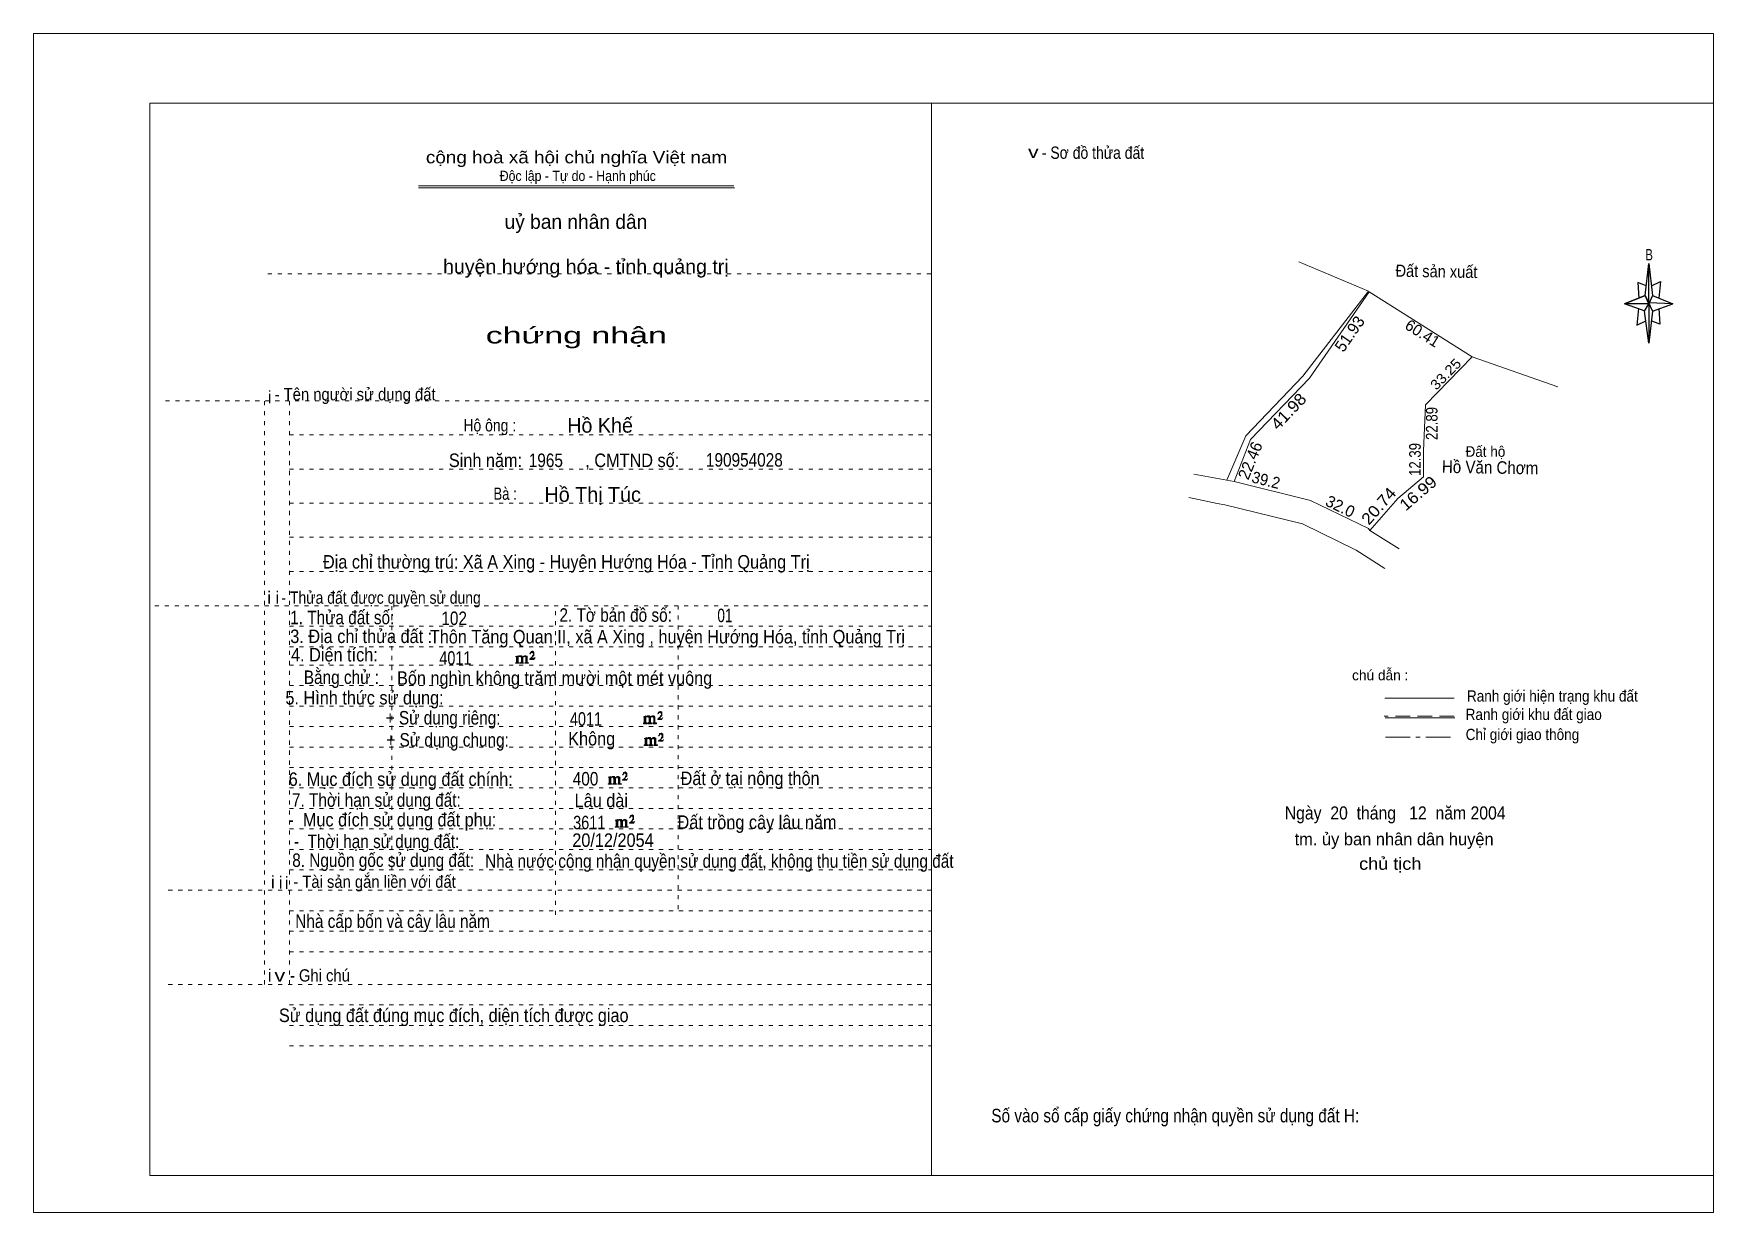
# Model space of a CAD drawing. Header units: centimetres. Extents: x -0.5 to 40.6, y -0.5 to 28.3.
import ezdxf
from ezdxf.enums import TextEntityAlignment as Align

# ---------------------------------------------------------------- set-up
doc = ezdxf.new("R2010")
doc.units = ezdxf.units.CM
doc.header["$LTSCALE"] = 0.12
for name, pattern in [('DOT_DASHED', [7.7, 5, -1.2, 0.3, -1.2]), ('DOTTED', [1.5, 0.3, -1.2]), ('MEDIUM_DASHED', [4.5, 3, -1.5])]:
    doc.linetypes.add(name, pattern=pattern)
for name, color, linetype, lineweight in [('1', 7, 'DOTTED', 13), ('22', 7, 'Continuous', 13), ('50', 7, 'Continuous', 13)]:
    doc.layers.add(name, color=color, linetype=linetype, lineweight=lineweight)

msp = doc.modelspace()

# ---------------------------------------------------------------- hatches: boundary and pattern name
at = {"layer": '50'}
for points in [[(11.74, 12.97), (11.77, 13.02), (11.77, 13.02), (11.76, 13), (11.74, 13), (11.73, 13), (11.68, 13), (11.71, 13.04), (11.72, 13.05), (11.74, 13.06), (11.74, 13.08), (11.74, 13.1), (11.74, 13.12), (11.74, 13.13), (11.74, 13.15), (11.73, 13.16), (11.72, 13.16), (11.71, 13.17), (11.7, 13.17), (11.68, 13.16), (11.68, 13.16), (11.67, 13.15), (11.66, 13.13), (11.64, 13.11), (11.66, 13.11), (11.66, 13.13), (11.67, 13.13), (11.68, 13.14), (11.7, 13.14), (11.71, 13.14), (11.72, 13.13), (11.73, 13.13), (11.73, 13.1), (11.73, 13.08), (11.71, 13.06), (11.71, 13.04), (11.7, 13.03), (11.64, 12.98), (11.64, 12.97)], [(11.32, 12.91), (11.32, 12.9), (11.32, 12.89), (11.3, 12.89), (11.29, 12.89), (11.29, 12.88), (11.38, 12.88), (11.38, 12.89), (11.37, 12.89), (11.36, 12.89), (11.36, 12.9), (11.36, 12.91), (11.36, 13.02), (11.36, 13.03), (11.37, 13.04), (11.39, 13.04), (11.4, 13.04), (11.41, 13.04), (11.42, 13.03), (11.44, 13), (11.44, 12.91), (11.42, 12.9), (11.42, 12.89), (11.41, 12.89), (11.4, 12.89), (11.4, 12.88), (11.49, 12.88), (11.49, 12.89), (11.48, 12.89), (11.47, 12.89), (11.47, 12.9), (11.47, 12.91), (11.47, 13.02), (11.49, 13.04), (11.5, 13.04), (11.51, 13.04), (11.54, 13.04), (11.54, 13.03), (11.55, 13.02), (11.55, 13), (11.55, 12.91), (11.55, 12.9), (11.54, 12.89), (11.54, 12.89), (11.52, 12.89), (11.52, 12.88), (11.61, 12.88), (11.61, 12.89), (11.6, 12.89), (11.59, 12.89), (11.58, 12.9), (11.58, 12.91), (11.58, 12.98), (11.58, 13.03), (11.58, 13.04), (11.57, 13.05), (11.55, 13.06), (11.52, 13.06), (11.51, 13.06), (11.49, 13.05), (11.46, 13.03), (11.46, 13.04), (11.45, 13.06), (11.44, 13.06), (11.42, 13.06), (11.4, 13.06), (11.39, 13.06), (11.37, 13.04), (11.36, 13.04), (11.36, 13.03), (11.36, 13.03), (11.36, 13.04), (11.36, 13.06), (11.29, 13.04), (11.29, 13.04), (11.3, 13.04), (11.32, 13.03), (11.32, 13.02), (11.32, 13.01)], [(14.44, 11.44), (14.44, 11.43), (14.44, 11.42), (14.43, 11.42), (14.42, 11.42), (14.42, 11.4), (14.5, 11.4), (14.5, 11.42), (14.49, 11.42), (14.48, 11.42), (14.48, 11.43), (14.48, 11.44), (14.48, 11.55), (14.48, 11.56), (14.49, 11.57), (14.52, 11.57), (14.53, 11.57), (14.54, 11.57), (14.55, 11.56), (14.56, 11.52), (14.56, 11.44), (14.55, 11.43), (14.55, 11.42), (14.54, 11.42), (14.53, 11.42), (14.53, 11.4), (14.62, 11.4), (14.62, 11.42), (14.6, 11.42), (14.59, 11.42), (14.59, 11.43), (14.59, 11.44), (14.59, 11.55), (14.62, 11.57), (14.63, 11.57), (14.64, 11.57), (14.66, 11.57), (14.66, 11.56), (14.67, 11.55), (14.67, 11.52), (14.67, 11.44), (14.67, 11.43), (14.66, 11.42), (14.66, 11.42), (14.65, 11.42), (14.65, 11.4), (14.74, 11.4), (14.74, 11.42), (14.72, 11.42), (14.71, 11.42), (14.7, 11.43), (14.7, 11.44), (14.7, 11.51), (14.7, 11.56), (14.7, 11.57), (14.69, 11.58), (14.67, 11.59), (14.65, 11.59), (14.64, 11.59), (14.62, 11.58), (14.58, 11.56), (14.58, 11.57), (14.57, 11.59), (14.56, 11.59), (14.55, 11.59), (14.53, 11.59), (14.52, 11.59), (14.49, 11.57), (14.48, 11.57), (14.48, 11.56), (14.48, 11.56), (14.48, 11.57), (14.48, 11.59), (14.42, 11.57), (14.42, 11.57), (14.43, 11.57), (14.44, 11.56), (14.44, 11.55), (14.44, 11.54)], [(14.87, 11.5), (14.89, 11.55), (14.89, 11.55), (14.88, 11.52), (14.87, 11.52), (14.86, 11.52), (14.8, 11.52), (14.84, 11.57), (14.85, 11.58), (14.87, 11.59), (14.87, 11.61), (14.87, 11.62), (14.87, 11.65), (14.87, 11.66), (14.87, 11.68), (14.86, 11.69), (14.85, 11.69), (14.84, 11.7), (14.82, 11.7), (14.8, 11.69), (14.8, 11.69), (14.79, 11.68), (14.78, 11.66), (14.77, 11.64), (14.78, 11.64), (14.78, 11.66), (14.79, 11.66), (14.8, 11.67), (14.82, 11.67), (14.84, 11.67), (14.85, 11.66), (14.86, 11.66), (14.86, 11.62), (14.86, 11.61), (14.84, 11.59), (14.84, 11.57), (14.82, 11.56), (14.77, 11.51), (14.77, 11.5)], [(14.89, 10.97), (14.91, 11.01), (14.91, 11.01), (14.9, 10.99), (14.89, 10.99), (14.88, 10.99), (14.82, 10.99), (14.86, 11.04), (14.87, 11.05), (14.89, 11.06), (14.89, 11.08), (14.89, 11.09), (14.89, 11.11), (14.89, 11.12), (14.89, 11.15), (14.88, 11.16), (14.87, 11.16), (14.86, 11.17), (14.85, 11.17), (14.82, 11.16), (14.82, 11.16), (14.81, 11.15), (14.8, 11.12), (14.79, 11.1), (14.8, 11.1), (14.8, 11.12), (14.81, 11.12), (14.82, 11.14), (14.85, 11.14), (14.86, 11.14), (14.87, 11.12), (14.88, 11.12), (14.88, 11.09), (14.88, 11.08), (14.86, 11.06), (14.86, 11.04), (14.85, 11.02), (14.79, 10.98), (14.79, 10.97)], [(14.46, 10.9), (14.46, 10.89), (14.46, 10.88), (14.45, 10.88), (14.44, 10.88), (14.44, 10.87), (14.53, 10.87), (14.53, 10.88), (14.52, 10.88), (14.5, 10.88), (14.5, 10.89), (14.5, 10.9), (14.5, 11.01), (14.5, 11.02), (14.52, 11.04), (14.54, 11.04), (14.55, 11.04), (14.56, 11.04), (14.57, 11.02), (14.58, 10.99), (14.58, 10.9), (14.57, 10.89), (14.57, 10.88), (14.56, 10.88), (14.55, 10.88), (14.55, 10.87), (14.64, 10.87), (14.64, 10.88), (14.63, 10.88), (14.62, 10.88), (14.62, 10.89), (14.62, 10.9), (14.62, 11.01), (14.64, 11.04), (14.65, 11.04), (14.66, 11.04), (14.68, 11.04), (14.68, 11.02), (14.69, 11.01), (14.69, 10.99), (14.69, 10.9), (14.69, 10.89), (14.68, 10.88), (14.68, 10.88), (14.67, 10.88), (14.67, 10.87), (14.76, 10.87), (14.76, 10.88), (14.75, 10.88), (14.74, 10.88), (14.72, 10.89), (14.72, 10.9), (14.72, 10.98), (14.72, 11.02), (14.72, 11.04), (14.71, 11.05), (14.69, 11.06), (14.67, 11.06), (14.66, 11.06), (14.64, 11.05), (14.6, 11.02), (14.6, 11.04), (14.59, 11.06), (14.58, 11.06), (14.57, 11.06), (14.55, 11.06), (14.54, 11.06), (14.52, 11.04), (14.5, 11.04), (14.5, 11.02), (14.5, 11.02), (14.5, 11.04), (14.5, 11.06), (14.44, 11.04), (14.44, 11.04), (14.45, 11.04), (14.46, 11.02), (14.46, 11.01), (14.46, 11)], [(13.58, 9.95), (13.58, 9.94), (13.58, 9.93), (13.57, 9.93), (13.56, 9.93), (13.56, 9.92), (13.65, 9.92), (13.65, 9.93), (13.64, 9.93), (13.62, 9.93), (13.62, 9.94), (13.62, 9.95), (13.62, 10.06), (13.62, 10.07), (13.64, 10.09), (13.66, 10.09), (13.67, 10.09), (13.68, 10.09), (13.69, 10.07), (13.7, 10.04), (13.7, 9.95), (13.69, 9.94), (13.69, 9.93), (13.68, 9.93), (13.67, 9.93), (13.67, 9.92), (13.76, 9.92), (13.76, 9.93), (13.75, 9.93), (13.74, 9.93), (13.74, 9.94), (13.74, 9.95), (13.74, 10.06), (13.76, 10.09), (13.77, 10.09), (13.78, 10.09), (13.8, 10.09), (13.8, 10.07), (13.81, 10.06), (13.81, 10.04), (13.81, 9.95), (13.81, 9.94), (13.8, 9.93), (13.8, 9.93), (13.79, 9.93), (13.79, 9.92), (13.88, 9.92), (13.88, 9.93), (13.87, 9.93), (13.86, 9.93), (13.84, 9.94), (13.84, 9.95), (13.84, 10.03), (13.84, 10.07), (13.84, 10.09), (13.83, 10.1), (13.81, 10.11), (13.79, 10.11), (13.78, 10.11), (13.76, 10.1), (13.72, 10.07), (13.72, 10.09), (13.71, 10.11), (13.7, 10.11), (13.69, 10.11), (13.67, 10.11), (13.66, 10.11), (13.64, 10.09), (13.62, 10.09), (13.62, 10.07), (13.62, 10.07), (13.62, 10.09), (13.62, 10.11), (13.56, 10.09), (13.56, 10.09), (13.57, 10.09), (13.58, 10.07), (13.58, 10.06), (13.58, 10.05)], [(14.01, 10.02), (14.03, 10.06), (14.03, 10.06), (14.02, 10.04), (14.01, 10.04), (14, 10.04), (13.94, 10.04), (13.98, 10.09), (13.99, 10.1), (14.01, 10.11), (14.01, 10.13), (14.01, 10.14), (14.01, 10.16), (14.01, 10.17), (14.01, 10.2), (14, 10.21), (13.99, 10.21), (13.98, 10.22), (13.97, 10.22), (13.94, 10.21), (13.94, 10.21), (13.93, 10.2), (13.92, 10.17), (13.91, 10.15), (13.92, 10.15), (13.92, 10.17), (13.93, 10.17), (13.94, 10.19), (13.97, 10.19), (13.98, 10.19), (13.99, 10.17), (14, 10.17), (14, 10.14), (14, 10.13), (13.98, 10.11), (13.98, 10.09), (13.97, 10.07), (13.91, 10.03), (13.91, 10.02)], [(13.75, 8.9), (13.75, 8.89), (13.75, 8.88), (13.74, 8.88), (13.73, 8.88), (13.73, 8.87), (13.82, 8.87), (13.82, 8.88), (13.81, 8.88), (13.79, 8.88), (13.79, 8.89), (13.79, 8.9), (13.79, 9.01), (13.79, 9.02), (13.81, 9.04), (13.83, 9.04), (13.84, 9.04), (13.85, 9.04), (13.86, 9.02), (13.87, 8.99), (13.87, 8.9), (13.86, 8.89), (13.86, 8.88), (13.85, 8.88), (13.84, 8.88), (13.84, 8.87), (13.93, 8.87), (13.93, 8.88), (13.92, 8.88), (13.91, 8.88), (13.91, 8.89), (13.91, 8.9), (13.91, 9.01), (13.93, 9.04), (13.94, 9.04), (13.95, 9.04), (13.97, 9.04), (13.97, 9.02), (13.98, 9.01), (13.98, 8.99), (13.98, 8.9), (13.98, 8.89), (13.97, 8.88), (13.97, 8.88), (13.96, 8.88), (13.96, 8.87), (14.05, 8.87), (14.05, 8.88), (14.04, 8.88), (14.03, 8.88), (14.01, 8.89), (14.01, 8.9), (14.01, 8.98), (14.01, 9.02), (14.01, 9.04), (14, 9.05), (13.98, 9.06), (13.96, 9.06), (13.95, 9.06), (13.93, 9.05), (13.89, 9.02), (13.89, 9.04), (13.88, 9.06), (13.87, 9.06), (13.86, 9.06), (13.84, 9.06), (13.83, 9.06), (13.81, 9.04), (13.79, 9.04), (13.79, 9.02), (13.79, 9.02), (13.79, 9.04), (13.79, 9.06), (13.73, 9.04), (13.73, 9.04), (13.74, 9.04), (13.75, 9.02), (13.75, 9.01), (13.75, 9)], [(14.18, 8.97), (14.2, 9.01), (14.2, 9.01), (14.19, 8.99), (14.18, 8.99), (14.17, 8.99), (14.11, 8.99), (14.15, 9.04), (14.16, 9.05), (14.18, 9.06), (14.18, 9.08), (14.18, 9.09), (14.18, 9.11), (14.18, 9.12), (14.18, 9.15), (14.17, 9.16), (14.16, 9.16), (14.15, 9.17), (14.14, 9.17), (14.11, 9.16), (14.11, 9.16), (14.1, 9.15), (14.09, 9.12), (14.08, 9.1), (14.09, 9.1), (14.09, 9.12), (14.1, 9.12), (14.11, 9.14), (14.14, 9.14), (14.15, 9.14), (14.16, 9.12), (14.17, 9.12), (14.17, 9.09), (14.17, 9.08), (14.15, 9.06), (14.15, 9.04), (14.14, 9.02), (14.08, 8.98), (14.08, 8.97)]]:
    msp.add_hatch(color=256, dxfattribs=at).paths.add_polyline_path(points)

# ---------------------------------------------------------------- linework, layer by layer
at = {"layer": '1', "linetype": 'Continuous'}
for p, q in [((2.36, 0.36), (2.36, 26.56)), ((2.36, 26.56), (40.56, 26.56)), ((21.46, 0.36), (21.46, 26.56)), ((40.56, 0.36), (40.56, 26.56)), ((8.92, 24.54), (16.63, 24.54)), ((8.92, 24.49), (16.64, 24.49)), ((2.36, 0.36), (40.56, 0.36))]:
    msp.add_line(p, q, dxfattribs=at)
at = {"layer": '1'}
for p, q in [((5.24, 22.39), (21.46, 22.39)), ((2.74, 19.29), (21.46, 19.29)), ((5.16, 5.03), (5.16, 19.29)), ((5.77, 5.03), (5.77, 19.29)), ((5.77, 18.46), (21.46, 18.46)), ((5.77, 17.62), (21.46, 17.62)), ((5.77, 16.79), (21.46, 16.79)), ((5.77, 15.96), (21.46, 15.96)), ((5.77, 15.12), (21.46, 15.12)), ((2.48, 14.28), (21.46, 14.28)), ((8.27, 7.83), (8.27, 14.28)), ((12.27, 6.73), (12.27, 14.28)), ((15.27, 6.87), (15.27, 14.28)), ((5.77, 13.78), (21.46, 13.78)), ((5.77, 13.28), (21.46, 13.28)), ((5.77, 12.83), (21.46, 12.83)), ((5.77, 12.33), (21.46, 12.33)), ((5.77, 11.83), (21.46, 11.83)), ((5.77, 11.33), (21.46, 11.33)), ((5.77, 10.83), (21.46, 10.83)), ((5.77, 10.33), (21.46, 10.33)), ((5.77, 9.83), (21.46, 9.83)), ((5.77, 9.33), (21.46, 9.33)), ((5.77, 8.83), (21.46, 8.83)), ((5.77, 8.33), (21.46, 8.33)), ((5.77, 7.83), (21.46, 7.83)), ((2.81, 7.33), (21.46, 7.33)), ((5.77, 6.83), (21.46, 6.83)), ((5.77, 6.33), (21.46, 6.33)), ((5.77, 5.83), (21.46, 5.83)), ((2.81, 5.03), (21.46, 5.03)), ((5.77, 4.53), (21.46, 4.53)), ((5.77, 4.03), (21.46, 4.03)), ((5.77, 3.53), (21.46, 3.53))]:
    msp.add_line(p, q, dxfattribs=at)
at = {"layer": '1', "linetype": 'Continuous'}
msp.add_lwpolyline([(-0.48, -0.54), (40.56, -0.54), (40.56, 28.26), (-0.48, 28.26)], close=True, dxfattribs=at)
at = {"layer": '22'}
for p, q in [((27.87, 17.5), (28.67, 17.35)), ((28.67, 17.35), (28.85, 17.32)), ((28.44, 16.78), (28.62, 16.75)), ((32.17, 16.12), (32.88, 15.67))]:
    msp.add_line(p, q, dxfattribs=at)
for points in [[(30.43, 22.68), (32.13, 21.97), (30.53, 19.89), (29.14, 18.43), (28.67, 17.35)], [(28.85, 17.32), (29.25, 18.34), (30.69, 19.84), (32.15, 21.95), (34.67, 20.36)], [(32.17, 16.12), (32.85, 16.9), (33.48, 17.43), (33.48, 18.07), (33.53, 19.19), (34.67, 20.36), (36.76, 19.63)], [(28.85, 17.32), (30.72, 16.85), (32.13, 16.17), (32.17, 16.12)], [(27.74, 16.93), (27.87, 16.9), (28.44, 16.78)], [(28.62, 16.75), (30.52, 16.28), (31.83, 15.64), (32.53, 15.19)]]:
    msp.add_lwpolyline(points, dxfattribs=at)
msp.add_lwpolyline([(28.85, 17.32), (29.25, 18.34), (30.69, 19.84), (32.15, 21.95), (34.67, 20.36), (33.53, 19.19), (33.48, 18.07), (33.48, 17.43), (32.85, 16.9), (32.17, 16.12), (32.13, 16.17), (30.72, 16.85)], close=True, dxfattribs=at)
at = {"layer": '50', "lineweight": 25}
for p, q in [((38.89, 21.86), (38.98, 22.64)), ((39.07, 21.86), (39.57, 21.66)), ((38.89, 21.48), (38.39, 21.66)), ((39.07, 21.48), (38.98, 20.7)), ((39.23, 21.54), (39.25, 21.16)), ((39.25, 21.16), (39.04, 21.24))]:
    msp.add_line(p, q, dxfattribs=at)
at = {"layer": '50'}
for p, q in [((34.23, 12.02), (32.53, 12.02)), ((34.24, 11.54), (32.54, 11.54))]:
    msp.add_line(p, q, dxfattribs=at)
at = {"layer": '50', "linetype": 'MEDIUM_DASHED'}
msp.add_line((34.23, 11.58), (32.52, 11.58), dxfattribs=at)
at = {"layer": '50', "linetype": 'DOT_DASHED'}
msp.add_line((32.55, 11.07), (34.26, 11.07), dxfattribs=at)
at = {"layer": '50', "lineweight": 25}
for points in [[(38.98, 22.64), (39.07, 21.86), (38.98, 21.66)], [(38.98, 21.66), (38.39, 21.66), (38.89, 21.86), (39.07, 21.48), (39.57, 21.66), (38.98, 21.68)], [(38.98, 21.66), (38.98, 20.7), (38.88, 21.48)]]:
    msp.add_lwpolyline(points, close=True, dxfattribs=at)
for points in [[(38.92, 22.1), (38.71, 22.18), (38.74, 21.8)], [(39.05, 22.1), (39.27, 22.2), (39.23, 21.8)], [(38.98, 21.66), (38.89, 21.86), (38.39, 21.66)], [(38.73, 21.54), (38.69, 21.14), (38.91, 21.24)], [(38.98, 21.66), (39.07, 21.48), (39.57, 21.66)]]:
    msp.add_lwpolyline(points, dxfattribs=at)
at = {"layer": '50'}
for points in [[(11.74, 12.97), (11.77, 13.02), (11.77, 13.02), (11.76, 13), (11.74, 13), (11.73, 13), (11.68, 13), (11.71, 13.04), (11.72, 13.05), (11.74, 13.06), (11.74, 13.08), (11.74, 13.1), (11.74, 13.12), (11.74, 13.13), (11.74, 13.15), (11.73, 13.16), (11.72, 13.16), (11.71, 13.17), (11.7, 13.17), (11.68, 13.16), (11.68, 13.16), (11.67, 13.15), (11.66, 13.13), (11.64, 13.11), (11.66, 13.11), (11.66, 13.13), (11.67, 13.13), (11.68, 13.14), (11.7, 13.14), (11.71, 13.14), (11.72, 13.13), (11.73, 13.13), (11.73, 13.1), (11.73, 13.08), (11.71, 13.06), (11.71, 13.04), (11.7, 13.03), (11.64, 12.98), (11.64, 12.97)], [(11.32, 12.91), (11.32, 12.9), (11.32, 12.89), (11.3, 12.89), (11.29, 12.89), (11.29, 12.88), (11.38, 12.88), (11.38, 12.89), (11.37, 12.89), (11.36, 12.89), (11.36, 12.9), (11.36, 12.91), (11.36, 13.02), (11.36, 13.03), (11.37, 13.04), (11.39, 13.04), (11.4, 13.04), (11.41, 13.04), (11.42, 13.03), (11.44, 13), (11.44, 12.91), (11.42, 12.9), (11.42, 12.89), (11.41, 12.89), (11.4, 12.89), (11.4, 12.88), (11.49, 12.88), (11.49, 12.89), (11.48, 12.89), (11.47, 12.89), (11.47, 12.9), (11.47, 12.91), (11.47, 13.02), (11.49, 13.04), (11.5, 13.04), (11.51, 13.04), (11.54, 13.04), (11.54, 13.03), (11.55, 13.02), (11.55, 13), (11.55, 12.91), (11.55, 12.9), (11.54, 12.89), (11.54, 12.89), (11.52, 12.89), (11.52, 12.88), (11.61, 12.88), (11.61, 12.89), (11.6, 12.89), (11.59, 12.89), (11.58, 12.9), (11.58, 12.91), (11.58, 12.98), (11.58, 13.03), (11.58, 13.04), (11.57, 13.05), (11.55, 13.06), (11.52, 13.06), (11.51, 13.06), (11.49, 13.05), (11.46, 13.03), (11.46, 13.04), (11.45, 13.06), (11.44, 13.06), (11.42, 13.06), (11.4, 13.06), (11.39, 13.06), (11.37, 13.04), (11.36, 13.04), (11.36, 13.03), (11.36, 13.03), (11.36, 13.04), (11.36, 13.06), (11.29, 13.04), (11.29, 13.04), (11.3, 13.04), (11.32, 13.03), (11.32, 13.02), (11.32, 13.01)], [(14.44, 11.44), (14.44, 11.43), (14.44, 11.42), (14.43, 11.42), (14.42, 11.42), (14.42, 11.4), (14.5, 11.4), (14.5, 11.42), (14.49, 11.42), (14.48, 11.42), (14.48, 11.43), (14.48, 11.44), (14.48, 11.55), (14.48, 11.56), (14.49, 11.57), (14.52, 11.57), (14.53, 11.57), (14.54, 11.57), (14.55, 11.56), (14.56, 11.52), (14.56, 11.44), (14.55, 11.43), (14.55, 11.42), (14.54, 11.42), (14.53, 11.42), (14.53, 11.4), (14.62, 11.4), (14.62, 11.42), (14.6, 11.42), (14.59, 11.42), (14.59, 11.43), (14.59, 11.44), (14.59, 11.55), (14.62, 11.57), (14.63, 11.57), (14.64, 11.57), (14.66, 11.57), (14.66, 11.56), (14.67, 11.55), (14.67, 11.52), (14.67, 11.44), (14.67, 11.43), (14.66, 11.42), (14.66, 11.42), (14.65, 11.42), (14.65, 11.4), (14.74, 11.4), (14.74, 11.42), (14.72, 11.42), (14.71, 11.42), (14.7, 11.43), (14.7, 11.44), (14.7, 11.51), (14.7, 11.56), (14.7, 11.57), (14.69, 11.58), (14.67, 11.59), (14.65, 11.59), (14.64, 11.59), (14.62, 11.58), (14.58, 11.56), (14.58, 11.57), (14.57, 11.59), (14.56, 11.59), (14.55, 11.59), (14.53, 11.59), (14.52, 11.59), (14.49, 11.57), (14.48, 11.57), (14.48, 11.56), (14.48, 11.56), (14.48, 11.57), (14.48, 11.59), (14.42, 11.57), (14.42, 11.57), (14.43, 11.57), (14.44, 11.56), (14.44, 11.55), (14.44, 11.54)], [(14.87, 11.5), (14.89, 11.55), (14.89, 11.55), (14.88, 11.52), (14.87, 11.52), (14.86, 11.52), (14.8, 11.52), (14.84, 11.57), (14.85, 11.58), (14.87, 11.59), (14.87, 11.61), (14.87, 11.62), (14.87, 11.65), (14.87, 11.66), (14.87, 11.68), (14.86, 11.69), (14.85, 11.69), (14.84, 11.7), (14.82, 11.7), (14.8, 11.69), (14.8, 11.69), (14.79, 11.68), (14.78, 11.66), (14.77, 11.64), (14.78, 11.64), (14.78, 11.66), (14.79, 11.66), (14.8, 11.67), (14.82, 11.67), (14.84, 11.67), (14.85, 11.66), (14.86, 11.66), (14.86, 11.62), (14.86, 11.61), (14.84, 11.59), (14.84, 11.57), (14.82, 11.56), (14.77, 11.51), (14.77, 11.5)], [(14.89, 10.97), (14.91, 11.01), (14.91, 11.01), (14.9, 10.99), (14.89, 10.99), (14.88, 10.99), (14.82, 10.99), (14.86, 11.04), (14.87, 11.05), (14.89, 11.06), (14.89, 11.08), (14.89, 11.09), (14.89, 11.11), (14.89, 11.12), (14.89, 11.15), (14.88, 11.16), (14.87, 11.16), (14.86, 11.17), (14.85, 11.17), (14.82, 11.16), (14.82, 11.16), (14.81, 11.15), (14.8, 11.12), (14.79, 11.1), (14.8, 11.1), (14.8, 11.12), (14.81, 11.12), (14.82, 11.14), (14.85, 11.14), (14.86, 11.14), (14.87, 11.12), (14.88, 11.12), (14.88, 11.09), (14.88, 11.08), (14.86, 11.06), (14.86, 11.04), (14.85, 11.02), (14.79, 10.98), (14.79, 10.97)], [(14.46, 10.9), (14.46, 10.89), (14.46, 10.88), (14.45, 10.88), (14.44, 10.88), (14.44, 10.87), (14.53, 10.87), (14.53, 10.88), (14.52, 10.88), (14.5, 10.88), (14.5, 10.89), (14.5, 10.9), (14.5, 11.01), (14.5, 11.02), (14.52, 11.04), (14.54, 11.04), (14.55, 11.04), (14.56, 11.04), (14.57, 11.02), (14.58, 10.99), (14.58, 10.9), (14.57, 10.89), (14.57, 10.88), (14.56, 10.88), (14.55, 10.88), (14.55, 10.87), (14.64, 10.87), (14.64, 10.88), (14.63, 10.88), (14.62, 10.88), (14.62, 10.89), (14.62, 10.9), (14.62, 11.01), (14.64, 11.04), (14.65, 11.04), (14.66, 11.04), (14.68, 11.04), (14.68, 11.02), (14.69, 11.01), (14.69, 10.99), (14.69, 10.9), (14.69, 10.89), (14.68, 10.88), (14.68, 10.88), (14.67, 10.88), (14.67, 10.87), (14.76, 10.87), (14.76, 10.88), (14.75, 10.88), (14.74, 10.88), (14.72, 10.89), (14.72, 10.9), (14.72, 10.98), (14.72, 11.02), (14.72, 11.04), (14.71, 11.05), (14.69, 11.06), (14.67, 11.06), (14.66, 11.06), (14.64, 11.05), (14.6, 11.02), (14.6, 11.04), (14.59, 11.06), (14.58, 11.06), (14.57, 11.06), (14.55, 11.06), (14.54, 11.06), (14.52, 11.04), (14.5, 11.04), (14.5, 11.02), (14.5, 11.02), (14.5, 11.04), (14.5, 11.06), (14.44, 11.04), (14.44, 11.04), (14.45, 11.04), (14.46, 11.02), (14.46, 11.01), (14.46, 11)], [(13.58, 9.95), (13.58, 9.94), (13.58, 9.93), (13.57, 9.93), (13.56, 9.93), (13.56, 9.92), (13.65, 9.92), (13.65, 9.93), (13.64, 9.93), (13.62, 9.93), (13.62, 9.94), (13.62, 9.95), (13.62, 10.06), (13.62, 10.07), (13.64, 10.09), (13.66, 10.09), (13.67, 10.09), (13.68, 10.09), (13.69, 10.07), (13.7, 10.04), (13.7, 9.95), (13.69, 9.94), (13.69, 9.93), (13.68, 9.93), (13.67, 9.93), (13.67, 9.92), (13.76, 9.92), (13.76, 9.93), (13.75, 9.93), (13.74, 9.93), (13.74, 9.94), (13.74, 9.95), (13.74, 10.06), (13.76, 10.09), (13.77, 10.09), (13.78, 10.09), (13.8, 10.09), (13.8, 10.07), (13.81, 10.06), (13.81, 10.04), (13.81, 9.95), (13.81, 9.94), (13.8, 9.93), (13.8, 9.93), (13.79, 9.93), (13.79, 9.92), (13.88, 9.92), (13.88, 9.93), (13.87, 9.93), (13.86, 9.93), (13.84, 9.94), (13.84, 9.95), (13.84, 10.03), (13.84, 10.07), (13.84, 10.09), (13.83, 10.1), (13.81, 10.11), (13.79, 10.11), (13.78, 10.11), (13.76, 10.1), (13.72, 10.07), (13.72, 10.09), (13.71, 10.11), (13.7, 10.11), (13.69, 10.11), (13.67, 10.11), (13.66, 10.11), (13.64, 10.09), (13.62, 10.09), (13.62, 10.07), (13.62, 10.07), (13.62, 10.09), (13.62, 10.11), (13.56, 10.09), (13.56, 10.09), (13.57, 10.09), (13.58, 10.07), (13.58, 10.06), (13.58, 10.05)], [(14.01, 10.02), (14.03, 10.06), (14.03, 10.06), (14.02, 10.04), (14.01, 10.04), (14, 10.04), (13.94, 10.04), (13.98, 10.09), (13.99, 10.1), (14.01, 10.11), (14.01, 10.13), (14.01, 10.14), (14.01, 10.16), (14.01, 10.17), (14.01, 10.2), (14, 10.21), (13.99, 10.21), (13.98, 10.22), (13.97, 10.22), (13.94, 10.21), (13.94, 10.21), (13.93, 10.2), (13.92, 10.17), (13.91, 10.15), (13.92, 10.15), (13.92, 10.17), (13.93, 10.17), (13.94, 10.19), (13.97, 10.19), (13.98, 10.19), (13.99, 10.17), (14, 10.17), (14, 10.14), (14, 10.13), (13.98, 10.11), (13.98, 10.09), (13.97, 10.07), (13.91, 10.03), (13.91, 10.02)], [(13.75, 8.9), (13.75, 8.89), (13.75, 8.88), (13.74, 8.88), (13.73, 8.88), (13.73, 8.87), (13.82, 8.87), (13.82, 8.88), (13.81, 8.88), (13.79, 8.88), (13.79, 8.89), (13.79, 8.9), (13.79, 9.01), (13.79, 9.02), (13.81, 9.04), (13.83, 9.04), (13.84, 9.04), (13.85, 9.04), (13.86, 9.02), (13.87, 8.99), (13.87, 8.9), (13.86, 8.89), (13.86, 8.88), (13.85, 8.88), (13.84, 8.88), (13.84, 8.87), (13.93, 8.87), (13.93, 8.88), (13.92, 8.88), (13.91, 8.88), (13.91, 8.89), (13.91, 8.9), (13.91, 9.01), (13.93, 9.04), (13.94, 9.04), (13.95, 9.04), (13.97, 9.04), (13.97, 9.02), (13.98, 9.01), (13.98, 8.99), (13.98, 8.9), (13.98, 8.89), (13.97, 8.88), (13.97, 8.88), (13.96, 8.88), (13.96, 8.87), (14.05, 8.87), (14.05, 8.88), (14.04, 8.88), (14.03, 8.88), (14.01, 8.89), (14.01, 8.9), (14.01, 8.98), (14.01, 9.02), (14.01, 9.04), (14, 9.05), (13.98, 9.06), (13.96, 9.06), (13.95, 9.06), (13.93, 9.05), (13.89, 9.02), (13.89, 9.04), (13.88, 9.06), (13.87, 9.06), (13.86, 9.06), (13.84, 9.06), (13.83, 9.06), (13.81, 9.04), (13.79, 9.04), (13.79, 9.02), (13.79, 9.02), (13.79, 9.04), (13.79, 9.06), (13.73, 9.04), (13.73, 9.04), (13.74, 9.04), (13.75, 9.02), (13.75, 9.01), (13.75, 9)], [(14.18, 8.97), (14.2, 9.01), (14.2, 9.01), (14.19, 8.99), (14.18, 8.99), (14.17, 8.99), (14.11, 8.99), (14.15, 9.04), (14.16, 9.05), (14.18, 9.06), (14.18, 9.08), (14.18, 9.09), (14.18, 9.11), (14.18, 9.12), (14.18, 9.15), (14.17, 9.16), (14.16, 9.16), (14.15, 9.17), (14.14, 9.17), (14.11, 9.16), (14.11, 9.16), (14.1, 9.15), (14.09, 9.12), (14.08, 9.1), (14.09, 9.1), (14.09, 9.12), (14.1, 9.12), (14.11, 9.14), (14.14, 9.14), (14.15, 9.14), (14.16, 9.12), (14.17, 9.12), (14.17, 9.09), (14.17, 9.08), (14.15, 9.06), (14.15, 9.04), (14.14, 9.02), (14.08, 8.98), (14.08, 8.97)]]:
    msp.add_lwpolyline(points, close=True, dxfattribs=at)

# ---------------------------------------------------------------- texts
at = {"layer": '1'}
for s, height, width, p in [('v', 0.3, 1.3, (23.945, 25.22)), ('- Sơ đồ thửa đất ', 0.3, 0.85, (25.45, 25.2)), ('cộng hoà xã hội chủ nghĩa Việt nam', 0.3, 1.15, (12.785, 25.09)), ('Độc lập - Tự do - Hạnh phúc', 0.25, 0.9, (12.815, 24.66)), ('chứng nhận', 0.4, 1.55, (12.78, 20.69)), ('- Tên người sử dụng đất', 0.3, 0.9, (7.375, 19.3)), ('- Thửa đất được quyền sử dụng', 0.3, 0.85, (8.01, 14.33)), ('- Tài sản gắn liền với đất ', 0.3, 0.9, (7.9, 7.39)), ('- Ghi chú', 0.3, 0.9, (6.515, 5.1)), ('v', 0.3, 1.3, (5.535, 5.1))]:
    msp.add_text(s, height=height, dxfattribs=dict(at, width=width)).set_placement(p, align=Align.CENTER)
for s, height, p in [('uỷ ban nhân dân', 0.35, (12.77, 23.49)), ('i', 0.3, (5.285, 19.23)), ('i', 0.3, (5.275, 14.33)), ('i', 0.3, (5.475, 14.33)), ('i', 0.3, (5.365, 7.38)), ('i', 0.3, (5.555, 7.37)), ('i', 0.3, (5.705, 7.36)), ('i', 0.3, (5.285, 5.1))]:
    msp.add_text(s, height=height, dxfattribs=at).set_placement(p, align=Align.CENTER)
at = {"layer": '22'}
for s, height, rotation, width, p in [('Đất sản xuất', 0.296, 359.036, 0.9, (33.792, 22.304)), ('Đất hộ', 0.26, 0.036, 0.95, (34.99, 17.92)), ('Hồ Văn Chơm', 0.3067, 359.036, 0.9, (35.102, 17.51))]:
    msp.add_text(s, height=height, rotation=rotation, dxfattribs=dict(at, width=width)).set_placement(p, align=Align.CENTER)
at = {"layer": '50'}
for s, height, width, p in [('B', 0.276, 0.75, (38.99, 22.72)), ('  huyện hướng hóa - tỉnh quảng trị', 0.34, 1.05, (12.88, 22.4)), ('Hộ ông :', 0.3, 0.85, (10.665, 18.54)), ('Sinh năm:              , CMTND số: ', 0.33, 0.9, (12.535, 17.67)), ('1965', 0.33, 0.85, (12.035, 17.67)), ('190954028', 0.33, 0.85, (16.885, 17.68)), ('Bà :', 0.3, 0.8, (11.04, 16.87)), ('Địa chỉ thường trú: Xã A Xing - Huyện Hướng Hóa - Tỉnh Quảng Trị', 0.33, 0.9, (12.535, 15.19)), ('1. Thửa đất số:  ', 0.33, 0.85, (7.165, 13.83)), ('102', 0.33, 0.85, (9.795, 13.81)), ('2. Tờ bản đồ số:  ', 0.33, 0.85, (13.845, 13.89)), ('01', 0.33, 0.75, (16.41, 13.88)), ('3. Địa chỉ thửa đất : ', 0.33, 0.9, (7.58, 13.37)), ('Thôn Tăng Quan II, xã A Xing , huyện Hướng Hóa, tỉnh Quảng Trị', 0.33, 0.9, (15.005, 13.36)), ('4. Diện tích: ', 0.33, 0.9, (6.925, 12.92)), ('4011', 0.33, 0.8, (9.825, 12.84)), ('Bằng chử :', 0.33, 0.85, (7.04, 12.37)), ('Bốn nghìn không trăm mười một mét vuông', 0.33, 0.9, (12.25, 12.35)), ('5. Hình thức sử dụng:', 0.33, 0.9, (7.605, 11.87)), ('Ranh giới hiện trạng khu đất', 0.275, 0.9, (36.625, 11.94)), ('+ Sử dụng riêng:', 0.33, 0.85, (9.525, 11.38)), ('4011', 0.33, 0.8, (13.015, 11.35)), ('Ranh giới khu đất giao', 0.275, 0.9, (36.17, 11.49)), ('+ Sử dụng chung:', 0.33, 0.85, (9.635, 10.84)), ('Không', 0.33, 0.9, (13.155, 10.87)), ('Chỉ giới giao thông', 0.275, 0.9, (35.895, 11)), ('Đất ở tại nông thôn', 0.33, 0.9, (17.025, 9.9)), ('6. Mục đích sử dụng đất chính:', 0.33, 0.9, (8.49, 9.88)), ('400', 0.33, 0.85, (13.005, 9.89)), ('7. Thời hạn sử dụng đất:', 0.33, 0.85, (7.895, 9.37)), ('Lâu dài', 0.33, 0.9, (13.39, 9.36)), ('-  Mục đích sử dụng đất phụ:', 0.33, 0.9, (8.285, 8.89)), ('3611', 0.33, 0.8, (13.095, 8.82)), ('Đất trồng cây lâu năm', 0.33, 0.9, (17.195, 8.83)), ('Ngày  20  tháng   12  năm 2004', 0.32, 0.9, (32.785, 9.06)), ('-  Thời hạn sử dụng đất:', 0.33, 0.85, (7.9, 8.36)), ('20/12/2054', 0.33, 0.9, (13.675, 8.39)), ('8. Nguồn gốc sử dụng đất:', 0.33, 0.85, (8.06, 7.9)), ('Nhà nước công nhận quyền sử dụng đất, không thu tiền sử dụng đất ', 0.33, 0.85, (16.325, 7.88)), ('chủ tịch', 0.3, 1.1, (32.665, 7.83)), ('Nhà cấp bốn và cây lâu năm', 0.33, 0.85, (8.29, 6.41)), ('Sử dụng đất đúng mục đích, diện tích được giao', 0.33, 0.9, (9.785, 4.11)), ('Số vào sổ cấp giấy chứng nhận quyền sử dụng đất H: ', 0.33, 0.85, (27.465, 1.66))]:
    msp.add_text(s, height=height, dxfattribs=dict(at, width=width)).set_placement(p, align=Align.CENTER)
for s, height, rotation, p in [('51.93', 0.2834, 55.251, (31.79, 20.844)), ('60.41', 0.272, 327.754, (33.382, 20.822)), ('22.46', 0.2834, 67.739, (29.375, 17.776)), ('32.0', 0.28, 334.221, (31.384, 16.584))]:
    msp.add_text(s, height=height, rotation=rotation, dxfattribs=at).set_placement(p, align=Align.CENTER)
for s, height, rotation, width, p in [('33.25', 0.2448, 45.634, 1.1, (34.107, 19.854)), ('41.98', 0.2834, 46.535, 1.1, (30.283, 18.933)), ('22.89', 0.2834, 90, 0.85, (33.82, 18.735)), ('12.39', 0.2834, 90, 0.85, (33.41, 17.855)), ('39.2', 0.28, 345.946, 0.95, (29.596, 17.216)), ('16.99', 0.2833, 40.704, 1.1, (33.438, 16.922)), ('20.74', 0.2834, 48.617, 1.1, (32.489, 16.626))]:
    msp.add_text(s, height=height, rotation=rotation, dxfattribs=dict(at, width=width)).set_placement(p, align=Align.CENTER)
for s, height, p in [('Hồ Khế', 0.36, (13.36, 18.51)), ('Hồ Thị Túc', 0.36, (13.18, 16.82)), ('chú dẫn :', 0.25, (32.42, 12.46)), ('tm. ủy ban nhân dân huyện ', 0.3, (32.815, 8.43))]:
    msp.add_text(s, height=height, dxfattribs=at).set_placement(p, align=Align.CENTER)

doc.saveas('drawing.dxf')
